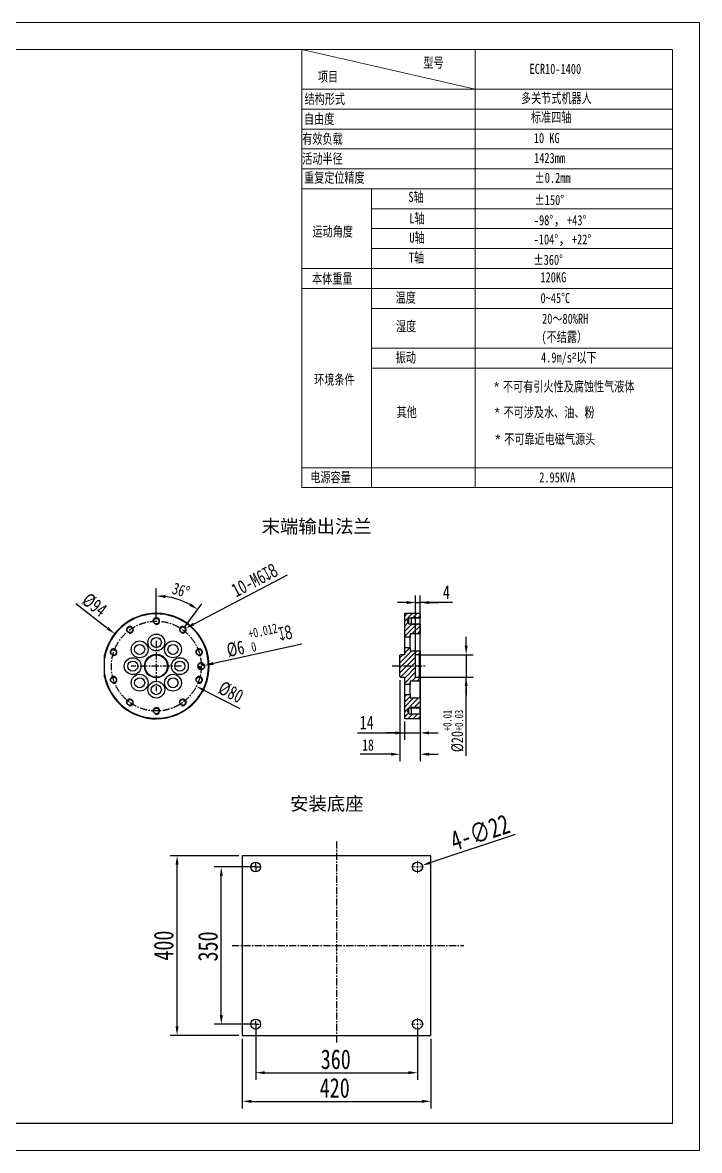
# Model space of a CAD drawing. Header units: millimetres. Extents: x 8 to 22425, y -1213 to 4973.
# Drawn here: x 19412 to 22425, y -51 to 4973 of the extents above; entities that cross this region are included whole.
import ezdxf

# ---------------------------------------------------------------- set-up
doc = ezdxf.new("R2010")
doc.units = ezdxf.units.MM
doc.header["$PDSIZE"] = -1
for name, pattern in [('CENTER', [50.8, 31.75, -6.35, 6.35, -6.35]), ('CENTERX2', [20.32, 12.7, -2.54, 2.54, -2.54]), ('HIDDEN', [9.525, 6.35, -3.175])]:
    doc.linetypes.add(name, pattern=pattern)
for name, color, linetype, lineweight in [('DIM', 4, 'Continuous', 0), ('标注', 7, 'Continuous', 35), ('标注层', 161, 'Continuous', 25), ('粗实线层', 7, 'Continuous', 25)]:
    doc.layers.add(name, color=color, linetype=linetype, lineweight=lineweight)
doc.layers.add('中心线层', color=1, linetype='CENTERX2')
doc.styles.get("Standard").update_dxf_attribs({"font": 'hyswlongfangsong.ttf'})
doc.dimstyles.new('ISO-25', dxfattribs={"dimscale": 25, "dimtxt": 3.5, "dimasz": 1.6, "dimexe": 1.25, "dimexo": 0.625, "dimtad": 1, "dimdec": 0, "dimzin": 9, "dimdsep": 46, "dimtxsty": 'Standard', "dimcen": 2.5, "dimadec": 0, "dimazin": 2, "dimtfac": 1, "dimtdec": 0, "dimtofl": 0, "dimtmove": 0, "dimatfit": 3, "dimfxl": 1, "dimarcsym": 0})
pattern_1 = [(45, (-1704.657, 2186.65), (-11.22532, 11.22532), [])]

# ---------------------------------------------------------------- blocks, each defined once
blk = doc.blocks.new('SW_DOWELSYMBOL_0')
at = {"linetype": 'Continuous', "lineweight": 35}
h = blk.add_hatch(color=0, dxfattribs=at)
edge = h.paths.add_edge_path(flags=0)
edge.add_arc((0, 0), 3, 180, 270)
edge.add_line((0, -3), (0, 0))
edge.add_line((0, 0), (-3, 0))
h = blk.add_hatch(color=0, dxfattribs=at)
edge = h.paths.add_edge_path(flags=0)
edge.add_arc((0, 0), 3, 0, 90)
edge.add_line((0, 3), (0, 0))
edge.add_line((0, 0), (3, 0))
at = {"layer": '标注', "color": 0}
blk.add_circle((0, 0), 3, dxfattribs=at)
blk = doc.blocks.new('*D128')
at = {"color": 0, "lineweight": -2, "transparency": 16777216}
for p, q in [((21181.9, 2041.5), (21181.9, 1777.6)), ((21111.9, 1859), (21111.9, 1777.6)), ((20903.9, 1808.9), (21111.9, 1808.9)), ((21071.9, 1808.9), (21031.9, 1808.9)), ((21111.9, 1808.9), (21181.9, 1808.9)), ((21221.9, 1808.9), (21261.9, 1808.9))]:
    blk.add_line(p, q, dxfattribs=at)
at = {"color": 0, "transparency": 16777216}
for points in [[(21071.9, 1815.5), (21071.9, 1802.2), (21111.9, 1808.9)], [(21221.9, 1815.5), (21221.9, 1802.2), (21181.9, 1808.9)]]:
    blk.add_solid(points, dxfattribs=at)
at = {"layer": 'Defpoints', "color": 0, "transparency": 16777216}
for p in [(21181.9, 2057.1), (21111.9, 1874.6), (21181.9, 1808.9)]:
    blk.add_point(p, dxfattribs=at)
at = {"color": 0, "transparency": 16777216, "insert": (20944.4, 1855.1), "char_height": 87.5, "attachment_point": 5}
blk.add_mtext('{\\H0.7x;14}', dxfattribs=at)
blk = doc.blocks.new('*D129')
at = {"color": 0, "lineweight": -2, "transparency": 16777216}
for p, q in [((21386.9, 2197.1), (21386.9, 2237.1)), ((21186.3, 2157.1), (21418.1, 2157.1)), ((21386.9, 2157.1), (21386.9, 2057.1)), ((21186.3, 2057.1), (21418.1, 2057.1)), ((21386.9, 1706.4), (21386.9, 2057.1)), ((21386.9, 2017.1), (21386.9, 1977.1))]:
    blk.add_line(p, q, dxfattribs=at)
at = {"color": 0, "transparency": 16777216}
for points in [[(21380.2, 2197.1), (21393.5, 2197.1), (21386.9, 2157.1)], [(21380.2, 2017.1), (21393.5, 2017.1), (21386.9, 2057.1)]]:
    blk.add_solid(points, dxfattribs=at)
at = {"layer": 'Defpoints', "color": 0, "transparency": 16777216}
for p in [(21170.7, 2157.1), (21170.7, 2057.1), (21386.9, 2057.1)]:
    blk.add_point(p, dxfattribs=at)
at = {"color": 0, "transparency": 16777216, "insert": (21330.2, 1817.4), "char_height": 87.5, "attachment_point": 5, "rotation": 90}
blk.add_mtext('{\\H0.604x;%%C20\\H0.7x;\\S+0.01^ +0.03;}', dxfattribs=at)
blk = doc.blocks.new('*D130')
at = {"color": 0, "lineweight": -2, "transparency": 16777216}
for p, q in [((21161.9, 2072.7), (21161.9, 2420.7)), ((21181.9, 2070.2), (21181.9, 2420.7)), ((21121.9, 2389.4), (21081.9, 2389.4)), ((21161.9, 2389.4), (21181.9, 2389.4)), ((21326.8, 2389.4), (21181.9, 2389.4)), ((21221.9, 2389.4), (21261.9, 2389.4))]:
    blk.add_line(p, q, dxfattribs=at)
at = {"color": 0, "transparency": 16777216}
for points in [[(21121.9, 2396.1), (21121.9, 2382.8), (21161.9, 2389.4)], [(21221.9, 2396.1), (21221.9, 2382.8), (21181.9, 2389.4)]]:
    blk.add_solid(points, dxfattribs=at)
at = {"layer": 'Defpoints', "color": 0, "transparency": 16777216}
for p in [(21181.9, 2389.4), (21161.9, 2057.1), (21181.9, 2054.6)]:
    blk.add_point(p, dxfattribs=at)
at = {"color": 0, "transparency": 16777216, "insert": (21298.8, 2435.7), "char_height": 87.5, "attachment_point": 5}
blk.add_mtext('{\\H0.7x;4}', dxfattribs=at)
blk = doc.blocks.new('*D131')
at = {"color": 0, "lineweight": -2, "transparency": 16777216}
blk.add_line((19649.6, 2385), (19790.6, 2275.4), dxfattribs=at)
at = {"color": 0, "transparency": 16777216}
blk.add_solid([(19794.7, 2280.6), (19786.5, 2270.1), (19822.2, 2250.8)], dxfattribs=at)
at = {"layer": 'Defpoints', "color": 0, "transparency": 16777216}
for p in [(19822.2, 2250.8), (20193.2, 1962.3)]:
    blk.add_point(p, dxfattribs=at)
at = {"color": 0, "transparency": 16777216, "insert": (19732.7, 2379), "char_height": 87.5, "attachment_point": 5, "rotation": 322.1283}
blk.add_mtext('{\\H0.7x;%%C94}', dxfattribs=at)
blk = doc.blocks.new('*D132')
at = {"color": 0, "lineweight": -2, "transparency": 16777216}
blk.add_line((20221.8, 1998.1), (20379.7, 1918.1), dxfattribs=at)
at = {"color": 0, "transparency": 16777216}
blk.add_solid([(20224.8, 2004), (20218.8, 1992.1), (20186.1, 2016.1)], dxfattribs=at)
at = {"layer": 'Defpoints', "color": 0, "transparency": 16777216}
for p in [(19829.3, 2196.9), (20186.1, 2016.1)]:
    blk.add_point(p, dxfattribs=at)
at = {"color": 0, "transparency": 16777216, "insert": (20339.5, 1990.3), "char_height": 87.5, "attachment_point": 5, "rotation": 333.1315}
blk.add_mtext('{\\H0.7x;%%C80}', dxfattribs=at)
blk = doc.blocks.new('*D133')
at = {"color": 0, "lineweight": -2, "transparency": 16777216}
for p, q in [((20007.7, 2322.2), (20007.7, 2450.2)), ((20134.4, 2281), (20209.7, 2384.5))]:
    blk.add_line(p, q, dxfattribs=at)
blk.add_arc((20007.7, 2106.5), 312.4, 61.3417, 82.6583, dxfattribs=at)
at = {"color": 0, "transparency": 16777216}
for points in [[(20047.2, 2409.7), (20048.1, 2423), (20007.7, 2418.9)], [(20161.1, 2386.3), (20154, 2375), (20191.3, 2359.3)]]:
    blk.add_solid(points, dxfattribs=at)
at = {"layer": 'Defpoints', "color": 0, "transparency": 16777216}
for p in [(20134.8, 2391.9), (20007.7, 2306.5), (20125.3, 2268.3), (20007.7, 2106.5), (20007.7, 2106.5)]:
    blk.add_point(p, dxfattribs=at)
at = {"color": 0, "transparency": 16777216, "insert": (20117.2, 2443.6), "char_height": 87.5, "attachment_point": 5, "rotation": 342}
blk.add_mtext('{\\H0.604x;36°}', dxfattribs=at)
blk = doc.blocks.new('*D134')
at = {"color": 0, "lineweight": -2, "transparency": 16777216}
blk.add_line((20655.6, 2203.8), (20261.5, 2118.2), dxfattribs=at)
at = {"color": 0, "transparency": 16777216}
blk.add_solid([(20260, 2124.7), (20262.9, 2111.7), (20222.4, 2109.7)], dxfattribs=at)
at = {"layer": 'Defpoints', "color": 0, "transparency": 16777216}
for p in [(20193, 2103.4), (20222.4, 2109.7)]:
    blk.add_point(p, dxfattribs=at)
at = {"color": 0, "transparency": 16777216, "insert": (20464.6, 2227.1), "char_height": 87.5, "attachment_point": 5, "rotation": 12.2537}
blk.add_mtext('{\\H0.7x;%%C6 \\H0.7x;\\S+0.012^ 0;\\A1;\\fGDT|b0|i0|c0|p2;\\H1.42857x;\\W0.7;x8}', dxfattribs=at)
blk = doc.blocks.new('SW_CENTERMARKSYMBOL_0')
at = {"layer": '中心线层', "color": 0}
for p, q in [((-0.3, 0), (-9.45, 0)), ((0, 0), (-0.15, 0)), ((0, 0.3), (0, 9.45)), ((0, 0), (0, 0.15)), ((0, 0), (0, -0.15)), ((0, 0), (0.15, 0)), ((0.3, 0), (9.45, 0)), ((0, -0.3), (0, -9.45))]:
    blk.add_line(p, q, dxfattribs=at)
blk = doc.blocks.new('SW_CENTERMARKSYMBOL_1')
at = {"layer": '中心线层', "color": 0}
for p, q in [((-0.3, 0), (-7.65, 0)), ((0, 0), (-0.15, 0)), ((0, 0.3), (0, 7.65)), ((0, 0), (0, 0.15)), ((0, 0), (0, -0.15)), ((0, 0), (0.15, 0)), ((0.3, 0), (7.65, 0)), ((0, -0.3), (0, -7.65))]:
    blk.add_line(p, q, dxfattribs=at)
blk = doc.blocks.new('SW_CENTERMARKSYMBOL_2')
at = {"color": 0, "linetype": 'Continuous', "lineweight": 0}
for p, q in [((-5, 0), (-13.5, 0)), ((0, 0), (-2.5, 0)), ((0, 5), (0, 13.5)), ((0, 0), (0, 2.5)), ((0, 0), (0, -2.5)), ((0, 0), (2.5, 0)), ((5, 0), (13.5, 0)), ((0, -5), (0, -13.5))]:
    blk.add_line(p, q, dxfattribs=at)
blk = doc.blocks.new('SW_CENTERMARKSYMBOL_3')
at = {"color": 0, "linetype": 'Continuous', "lineweight": 0}
for p, q in [((-5, 0), (-13.5, 0)), ((0, 0), (-2.5, 0)), ((0, 5), (0, 13.5)), ((0, 0), (0, 2.5)), ((0, 0), (0, -2.5)), ((0, 0), (2.5, 0)), ((5, 0), (13.5, 0)), ((0, -5), (0, -13.5))]:
    blk.add_line(p, q, dxfattribs=at)
blk = doc.blocks.new('*D135')
at = {"color": 0, "lineweight": -2, "transparency": 16777216}
for p, q in [((20374.5, 1261.8), (20068.8, 1261.8)), ((20100.1, 501.8), (20100.1, 1221.8)), ((20374.5, 461.8), (20068.8, 461.8))]:
    blk.add_line(p, q, dxfattribs=at)
at = {"color": 0, "transparency": 16777216}
for points in [[(20093.4, 1221.8), (20106.7, 1221.8), (20100.1, 1261.8)], [(20093.4, 501.8), (20106.7, 501.8), (20100.1, 461.8)]]:
    blk.add_solid(points, dxfattribs=at)
at = {"layer": 'Defpoints', "color": 0, "transparency": 16777216}
for p in [(20100.1, 1261.8), (20390.1, 1261.8), (20390.1, 461.8)]:
    blk.add_point(p, dxfattribs=at)
at = {"color": 0, "transparency": 16777216, "insert": (20040.7, 861.6), "char_height": 87.5, "attachment_point": 5, "rotation": 90}
blk.add_mtext('400', dxfattribs=at)
blk = doc.blocks.new('*D136')
at = {"color": 0, "lineweight": -2, "transparency": 16777216}
for p, q in [((20390.1, 446.2), (20390.1, 136.7)), ((21230.1, 446.2), (21230.1, 136.7)), ((20430.1, 168), (21190.1, 168))]:
    blk.add_line(p, q, dxfattribs=at)
at = {"color": 0, "transparency": 16777216}
for points in [[(20430.1, 174.6), (20430.1, 161.3), (20390.1, 168)], [(21190.1, 174.6), (21190.1, 161.3), (21230.1, 168)]]:
    blk.add_solid(points, dxfattribs=at)
at = {"layer": 'Defpoints', "color": 0, "transparency": 16777216}
for p in [(20390.1, 461.8), (21230.1, 461.8), (21230.1, 168)]:
    blk.add_point(p, dxfattribs=at)
at = {"color": 0, "transparency": 16777216, "insert": (20801.8, 227.3), "char_height": 87.5, "attachment_point": 5}
blk.add_mtext('420', dxfattribs=at)
blk = doc.blocks.new('*D137')
at = {"color": 0, "lineweight": -2, "transparency": 16777216}
for p, q in [((20434.5, 1211.8), (20265.7, 1211.8)), ((20296.9, 551.8), (20296.9, 1171.8)), ((20434.8, 511.8), (20265.7, 511.8))]:
    blk.add_line(p, q, dxfattribs=at)
at = {"color": 0, "transparency": 16777216}
for points in [[(20290.3, 1171.8), (20303.6, 1171.8), (20296.9, 1211.8)], [(20290.3, 551.8), (20303.6, 551.8), (20296.9, 511.8)]]:
    blk.add_solid(points, dxfattribs=at)
at = {"layer": 'Defpoints', "color": 0, "transparency": 16777216}
for p in [(20296.9, 1211.8), (20450.1, 1211.8), (20450.4, 511.8)]:
    blk.add_point(p, dxfattribs=at)
at = {"color": 0, "transparency": 16777216, "insert": (20237.6, 857.9), "char_height": 87.5, "attachment_point": 5, "rotation": 90}
blk.add_mtext('350', dxfattribs=at)
blk = doc.blocks.new('*D138')
at = {"color": 0, "lineweight": -2, "transparency": 16777216}
for p, q in [((20450.1, 495.6), (20450.1, 264.3)), ((21170.1, 496.2), (21170.1, 264.3)), ((20490.1, 295.6), (21130.1, 295.6))]:
    blk.add_line(p, q, dxfattribs=at)
at = {"color": 0, "transparency": 16777216}
for points in [[(20490.1, 302.2), (20490.1, 288.9), (20450.1, 295.6)], [(21130.1, 302.2), (21130.1, 288.9), (21170.1, 295.6)]]:
    blk.add_solid(points, dxfattribs=at)
at = {"layer": 'Defpoints', "color": 0, "transparency": 16777216}
for p in [(20450.1, 511.2), (21170.1, 511.8), (21170.1, 295.6)]:
    blk.add_point(p, dxfattribs=at)
at = {"color": 0, "transparency": 16777216, "insert": (20806.4, 354.9), "char_height": 87.5, "attachment_point": 5}
blk.add_mtext('360', dxfattribs=at)
blk = doc.blocks.new('*D139')
at = {"color": 0, "lineweight": -2, "transparency": 16777216}
blk.add_line((21605.6, 1355.8), (21229, 1231.3), dxfattribs=at)
at = {"color": 0, "transparency": 16777216}
blk.add_solid([(21226.9, 1237.6), (21231.1, 1225), (21191, 1218.7)], dxfattribs=at)
at = {"layer": 'Defpoints', "color": 0, "transparency": 16777216}
for p in [(21191, 1218.7), (21149.2, 1204.9)]:
    blk.add_point(p, dxfattribs=at)
at = {"color": 0, "transparency": 16777216, "insert": (21448.3, 1366.4), "char_height": 87.5, "attachment_point": 5, "rotation": 18.2976}
blk.add_mtext('4-∅22', dxfattribs=at)
blk = doc.blocks.new('*D140')
at = {"color": 0, "lineweight": -2, "transparency": 16777216}
for p, q in [((21091.9, 2044), (21091.9, 1682.8)), ((21181.9, 2039), (21181.9, 1682.8)), ((21051.9, 1714), (20914.8, 1714)), ((21221.9, 1714), (21261.9, 1714))]:
    blk.add_line(p, q, dxfattribs=at)
at = {"color": 0, "transparency": 16777216}
for points in [[(21051.9, 1720.7), (21051.9, 1707.3), (21091.9, 1714)], [(21221.9, 1720.7), (21221.9, 1707.3), (21181.9, 1714)]]:
    blk.add_solid(points, dxfattribs=at)
at = {"layer": 'Defpoints', "color": 0, "transparency": 16777216}
for p in [(21091.9, 2059.6), (21181.9, 2054.6), (21181.9, 1714)]:
    blk.add_point(p, dxfattribs=at)
at = {"color": 0, "transparency": 16777216, "insert": (20950, 1754.6), "char_height": 87.5, "attachment_point": 5}
blk.add_mtext('{\\H0.57143x;18}', dxfattribs=at)

msp = doc.modelspace()

# ---------------------------------------------------------------- hatches: boundary and pattern name
at = {"lineweight": 5, "true_color": 0x67adff}
h = msp.add_hatch(dxfattribs=at)
h.set_pattern_fill('ANSI31', color=161, scale=5, style=0)
h.set_pattern_definition(pattern_1)
h.paths.add_polyline_path([(21136.9, 2249.6), (21181.9, 2249.6), (21181.9, 2294.6), (21131.9, 2294.6), (21124.4, 2307.1), (21131.9, 2319.6), (21181.9, 2319.6), (21181.9, 2339.6), (21179.4, 2342.1), (21114.4, 2342.1), (21111.9, 2339.6), (21111.9, 2234.6), (21136.9, 2234.6)], flags=0)
h = msp.add_hatch(dxfattribs=at)
h.set_pattern_fill('ANSI31', color=161, scale=5, style=0)
h.set_pattern_definition([(45, (20149.625, 1493.229), (-11.22532, 11.22532), [])])
h.paths.add_polyline_path([(21111.9, 2189.6), (21111.9, 2157.1), (21094.4, 2157.1), (21091.9, 2154.6), (21091.9, 2059.6), (21094.4, 2057.1), (21111.9, 2057.1), (21111.9, 2024.6), (21136.9, 2024.6), (21136.9, 2039.6), (21181.9, 2039.6), (21181.9, 2054.6), (21179.4, 2057.1), (21161.9, 2057.1), (21161.9, 2157.1), (21179.4, 2157.1), (21181.9, 2159.6), (21181.9, 2174.6), (21136.9, 2174.6), (21136.9, 2189.6)], flags=0)
h = msp.add_hatch(dxfattribs=at)
h.set_pattern_fill('ANSI31', color=161, scale=5, style=0)
h.set_pattern_definition(pattern_1)
h.paths.add_polyline_path([(21136.9, 1964.6), (21136.9, 1979.6), (21111.9, 1979.6), (21111.9, 1874.6), (21114.4, 1872.1), (21179.4, 1872.1), (21181.9, 1874.6), (21181.9, 1894.6), (21131.9, 1894.6), (21124.4, 1907.1), (21131.9, 1919.6), (21181.9, 1919.6), (21181.9, 1964.6)], flags=0)

# ---------------------------------------------------------------- linework, layer by layer
at = {"color": 0, "linetype": 'Continuous', "lineweight": 0}
for p, q in [((22425.2, 4972.7), (15320.6, 4972.7)), ((22425.2, -50.7), (22425.2, 4972.7))]:
    msp.add_line(p, q, dxfattribs=at)
at = {"color": 0, "linetype": 'Continuous', "lineweight": 15}
for p, q in [((22305.6, 4853.1), (15440.3, 4853.1)), ((22305.6, 68.9), (22305.6, 4853.1))]:
    msp.add_line(p, q, dxfattribs=at)
for p, q in [((20589.4, 2511.3), (20174, 2293.8)), ((22305.6, 68.9), (15440.3, 68.9))]:
    msp.add_line(p, q)
at = {"color": 7, "linetype": 'HIDDEN', "lineweight": 18}
msp.add_line((20007.7, 2453.7), (20007.7, 2422), dxfattribs=at)
at = {"color": 161, "lineweight": 30, "true_color": 0x67adff}
for p, q in [((21114.4, 2342.1), (21111.9, 2339.6)), ((21111.9, 2339.6), (21111.9, 2234.6)), ((21114.4, 2342.1), (21179.4, 2342.1)), ((21131.9, 2319.6), (21124.4, 2307.1)), ((21181.9, 2319.6), (21131.9, 2319.6)), ((21131.9, 2294.6), (21131.9, 2319.6)), ((21181.9, 2322.1), (21141.9, 2322.1)), ((21141.9, 2322.1), (21141.9, 2292.1)), ((21181.9, 2339.6), (21179.4, 2342.1)), ((21181.9, 2339.6), (21181.9, 2319.6)), ((21181.9, 2294.6), (21181.9, 2319.6)), ((21124.4, 2307.1), (21131.9, 2294.6)), ((21131.9, 2294.6), (21181.9, 2294.6)), ((21181.9, 2292.1), (21141.9, 2292.1)), ((21181.9, 2294.6), (21181.9, 2249.6)), ((21136.9, 2234.6), (21111.9, 2234.6)), ((21111.9, 2234.6), (21111.9, 2189.6)), ((21136.9, 2249.6), (21136.9, 2234.6)), ((21181.9, 2249.6), (21136.9, 2249.6)), ((21136.9, 2189.6), (21136.9, 2234.6)), ((21181.9, 2174.6), (21181.9, 2249.6)), ((21111.9, 2189.6), (21136.9, 2189.6)), ((21111.9, 2189.6), (21111.9, 2157.1)), ((21136.9, 2189.6), (21136.9, 2174.6)), ((21136.9, 2174.6), (21181.9, 2174.6)), ((21181.9, 2174.6), (21181.9, 2159.6)), ((19777.7, 2072.5), (19777.7, 2140.5)), ((21094.4, 2157.1), (21091.9, 2154.6)), ((21091.9, 2059.6), (21091.9, 2154.6)), ((21111.9, 2157.1), (21094.4, 2157.1)), ((21179.4, 2157.1), (21161.9, 2157.1)), ((21161.9, 2057.1), (21161.9, 2157.1)), ((21179.4, 2157.1), (21181.9, 2159.6)), ((21179.4, 2057.1), (21179.4, 2157.1)), ((21181.9, 2159.6), (21181.9, 2054.6)), ((21091.9, 2059.6), (21094.4, 2057.1)), ((21094.4, 2057.1), (21111.9, 2057.1)), ((21111.9, 2057.1), (21111.9, 2024.6)), ((21136.9, 2024.6), (21111.9, 2024.6)), ((21111.9, 2024.6), (21111.9, 1979.6)), ((21181.9, 2039.6), (21136.9, 2039.6)), ((21136.9, 2039.6), (21136.9, 2024.6)), ((21136.9, 1979.6), (21136.9, 2024.6)), ((21161.9, 2057.1), (21179.4, 2057.1)), ((21181.9, 2054.6), (21179.4, 2057.1)), ((21181.9, 2054.6), (21181.9, 2039.6)), ((21181.9, 1964.6), (21181.9, 2039.6)), ((21111.9, 1979.6), (21111.9, 1874.6)), ((21111.9, 1979.6), (21136.9, 1979.6)), ((21136.9, 1979.6), (21136.9, 1964.6)), ((21136.9, 1964.6), (21181.9, 1964.6)), ((21181.9, 1964.6), (21181.9, 1919.6)), ((21131.9, 1919.6), (21124.4, 1907.1)), ((21181.9, 1919.6), (21131.9, 1919.6)), ((21131.9, 1894.6), (21131.9, 1919.6)), ((21181.9, 1922.1), (21141.9, 1922.1)), ((21141.9, 1922.1), (21141.9, 1892.1)), ((21181.9, 1894.6), (21181.9, 1919.6)), ((21111.9, 1874.6), (21114.4, 1872.1)), ((21179.4, 1872.1), (21114.4, 1872.1)), ((21124.4, 1907.1), (21131.9, 1894.6)), ((21131.9, 1894.6), (21181.9, 1894.6)), ((21181.9, 1892.1), (21141.9, 1892.1)), ((21179.4, 1872.1), (21181.9, 1874.6)), ((21181.9, 1894.6), (21181.9, 1874.6)), ((20390.1, 1261.8), (20390.1, 461.8)), ((21230.1, 1261.8), (20390.1, 1261.8)), ((21230.1, 461.8), (21230.1, 1261.8)), ((20390.1, 461.8), (21230.1, 461.8))]:
    msp.add_line(p, q, dxfattribs=at)
at = {"color": 1, "linetype": 'CENTER'}
for p, q in [((20007.7, 2218.7), (20007.7, 1994.4)), ((20119.9, 2106.5), (19895.6, 2106.5)), ((21057.8, 2107.6), (21207.2, 2107.8)), ((20810.1, 1325.7), (20810.1, 428.3)), ((20345.1, 861.8), (21376.2, 861.8))]:
    msp.add_line(p, q, dxfattribs=at)
at = {"color": 7, "linetype": 'Continuous', "lineweight": 15}
msp.add_line((15440.3, 68.9), (22305.6, 68.9), dxfattribs=at)
at = {"color": 7, "linetype": 'Continuous', "lineweight": 0}
msp.add_line((15320.6, -50.7), (22425.2, -50.7), dxfattribs=at)
at = {"color": 161, "lineweight": 30, "true_color": 0x67adff}
for centre, radius in [((20007.7, 2306.5), 12.5), ((19890.2, 2268.3), 12.5), ((20125.3, 2268.3), 12.5), ((19933.5, 2180.8), 37.5), ((20007.7, 2211.5), 37.5), ((20007.7, 2211.5), 22.5), ((20082, 2180.8), 37.5), ((19817.5, 2168.3), 12.5), ((19933.5, 2180.8), 22.5), ((20082, 2180.8), 22.5), ((19902.7, 2106.5), 37.5), ((19902.7, 2106.5), 22.5), ((20007.7, 2106.5), 52.5), ((20007.7, 2106.5), 50), ((20112.7, 2106.5), 37.5), ((20112.7, 2106.5), 22.5), ((19933.5, 2032.3), 37.5), ((20082, 2032.3), 37.5), ((19817.5, 2044.7), 12.5), ((19933.5, 2032.3), 22.5), ((20007.7, 2001.5), 37.5), ((20007.7, 2001.5), 22.5), ((20082, 2032.3), 22.5), ((20197.9, 2044.7), 12.5), ((19890.2, 1944.7), 12.5), ((20007.7, 1906.5), 12.5), ((20125.3, 1944.7), 12.5), ((20450.1, 1211.8), 22), ((21170.1, 1211.8), 22), ((20450.1, 511.8), 22), ((21170.1, 511.8), 22)]:
    msp.add_circle(centre, radius, dxfattribs=at)
at = {"color": 1, "linetype": 'CENTER'}
msp.add_circle((20007.7, 2106.5), 200, dxfattribs=at)
at = {"color": 161, "linetype": 'Continuous', "lineweight": 25, "true_color": 0x67adff}
msp.add_circle((20197.9, 2168.3), 12.5, dxfattribs=at)
at = {"color": 161, "lineweight": 30, "true_color": 0x67adff}
for centre, radius, start, end in [((20007.7, 2106.5), 235, 191.8403, 168.1597), ((20007.7, 2106.5), 232.5, 188.4098, 171.5902), ((20007.7, 2306.5), 15, 255, 195), ((19890.2, 2268.3), 15, 255, 195), ((20125.3, 2268.3), 15, 255, 195), ((19817.5, 2168.3), 15, 255, 195), ((20197.9, 2168.3), 15, 255, 195), ((19817.5, 2044.7), 15, 255, 195), ((20197.9, 2044.7), 15, 255, 195), ((19890.2, 1944.7), 15, 255, 195), ((20125.3, 1944.7), 15, 255, 195), ((20007.7, 1906.5), 15, 255, 195)]:
    msp.add_arc(centre, radius, start, end, dxfattribs=at)
for points in [[(19777.7, 2140.5), (19777.7, 2145.3), (19777.7, 2150), (19777.7, 2154.8)], [(19777.7, 2058.3), (19777.7, 2063), (19777.7, 2067.8), (19777.7, 2072.5)]]:
    msp.add_open_spline(points, degree=3, dxfattribs=at)
msp.add_solid([(20170.9, 2299.8), (20177.1, 2287.9), (20138.6, 2275.3)])
at = {"layer": 'DIM', "color": 0, "linetype": 'Continuous', "lineweight": 0}
for p, q in [((20655.2, 4853.1), (21426.3, 4675.7)), ((20655.2, 4853.1), (22305.6, 4853.1)), ((20655.2, 4853.1), (20655.2, 2901.5)), ((21426.3, 4853.1), (21426.3, 2901.5)), ((22305.6, 4853.1), (22305.6, 1923.4))]:
    msp.add_line(p, q, dxfattribs=at)
at = {"layer": '标注层', "color": 0, "linetype": 'Continuous', "lineweight": 15}
for p, q in [((20655.2, 4675.7), (22305.6, 4675.7)), ((20655.2, 4587.1), (22305.6, 4587.1)), ((20655.2, 4498.4), (22305.6, 4498.4)), ((20655.2, 4409.7), (22305.6, 4409.7)), ((20655.2, 4321), (22305.6, 4321)), ((20655.2, 4232.4), (22305.6, 4232.4)), ((20655.2, 4232.4), (22305.6, 4232.4)), ((20965.6, 4232.4), (20965.6, 2902.3)), ((20965.6, 4143.7), (22305.6, 4143.7)), ((20965.6, 4055), (22305.6, 4055)), ((20965.6, 4055), (22305.6, 4055)), ((20965.6, 3966.4), (22305.6, 3966.4)), ((20965.6, 3966.4), (22305.6, 3966.4)), ((20655.2, 3877.7), (22305.6, 3877.7)), ((20655.2, 3788.2), (22305.6, 3788.2)), ((20655.2, 3788.2), (22305.6, 3788.2)), ((20965.6, 3788.2), (20965.6, 2990.1)), ((20965.6, 3699.5), (22305.6, 3699.5)), ((20965.6, 3522.2), (22305.6, 3522.2)), ((20965.6, 3433.5), (22305.6, 3433.5)), ((20655.2, 2990.1), (22305.6, 2990.1)), ((20655.2, 2901.5), (22305.6, 2901.5))]:
    msp.add_line(p, q, dxfattribs=at)
at = {"layer": '粗实线层', "linetype": 'Continuous'}
msp.add_circle((20207.7, 2106.5), 15, dxfattribs=at)

# ---------------------------------------------------------------- block references
at = {"color": 161, "linetype": 'Continuous', "lineweight": 25, "true_color": 0x67adff, "xscale": 5, "yscale": 5, "zscale": 5}
msp.add_blockref('SW_DOWELSYMBOL_0', (20207.7, 2106.5), dxfattribs=at)
at = {"color": 1, "linetype": 'CENTER', "xscale": 2, "yscale": 2, "zscale": 2}
for name, p in [('SW_CENTERMARKSYMBOL_0', (20450.1, 1211.8)), ('SW_CENTERMARKSYMBOL_3', (21170.1, 1211.8)), ('SW_CENTERMARKSYMBOL_1', (20450.1, 511.8)), ('SW_CENTERMARKSYMBOL_2', (21170.1, 511.8))]:
    msp.add_blockref(name, p, dxfattribs=at)

# ---------------------------------------------------------------- texts
at = {"char_height": 60, "attachment_point": 1}
for s, width, insert in [('{\\fSimSun|b0|i0|c134|p2;末端输出法兰}', 605.79, (20476.1, 2758.9)), ('{\\fSimSun|b0|i0|c134|p2;安装底座}', 489.267, (20603.2, 1523.7))]:
    msp.add_mtext_dynamic_manual_height_columns(s, width=width, gutter_width=17.5, heights=[0], dxfattribs=dict(at, insert=insert))
at = {"insert": (20444.8, 2488.6), "char_height": 87.5, "attachment_point": 5, "rotation": 27.6309}
msp.add_mtext('{\\H0.7x;10-M6\\A1;\\fGDT|b0|i0|c0|p2;\\W0.7;x8}', dxfattribs=at)
at = {"layer": '标注层', "color": 0, "linetype": 'Continuous', "lineweight": 15, "char_height": 45, "attachment_point": 1}
for s, insert, width in [('型号', (21196.2, 4816.6), 444.565), ('ECR10-1400', (21669.1, 4789), 444.565), ('项目', (20726.9, 4754.5), 444.565), ('结构形式', (20667.5, 4655.1), 444.565), ('多关节式机器人', (21630.8, 4659), 444.565), ('自由度', (20665.1, 4566.4), 444.565), ('标准四轴', (21675.2, 4573.8), 444.565), ('有效负载', (20657.2, 4477.7), 444.565), ('10 KG', (21688.1, 4480.8), 444.565), ('活动半径', (20657.2, 4389.1), 444.565), ('1423mm', (21689.1, 4392), 444.565), ('重复定位精度', (20665.1, 4304.6), 444.565), ('%%P0.2mm', (21690.7, 4303.8), 444.565), ('S轴', (21129.7, 4218.8), 444.565), ('%%P150%%D', (21690.9, 4205), 444.565), ('L轴', (21134.1, 4123.7), 444.565), ('运动角度', (20702.8, 4064.8), 444.565), ('-98°{\\fSimSun|b0|i0|c134|p2;，}+43°', (21688.4, 4114.9), 444.565), ('U轴', (21134.1, 4037.6), 444.565), ('-104°{\\fSimSun|b0|i0|c134|p2;，}+22°', (21687.4, 4029.4), 444.565), ('T轴', (21131.7, 3948.4), 444.565), ('%%P360%%D', (21685.9, 3938.6), 444.565), ('本体重量', (20700.9, 3855.2), 444.565), ('120KG', (21717.6, 3860.9), 444.565), ('温度', (21072.7, 3770.3), 444.565), ('0~45%%DC', (21717.8, 3768.4), 444.565), ('20～80%RH', (21724.8, 3676.1), 444.565), ('湿度', (21074.6, 3642.8), 444.565), ('(不结露）', (21722.1, 3595.7), 444.565), ('振动', (21073.5, 3503.8), 444.565), ('4.9m/s{\\farial|b0|i0|c0|p2;\\H0.9583x;²\\fHYSWLongFangSong|b0|i0|c134|p2;\\H1.044x;以下}', (21720.1, 3503.7), 444.565), ('环境条件', (20710.6, 3405.2), 444.565), ('{\\farial|b0|i0|c134|p2;\\H0.9583x;* \\fHYSWLongFangSong|b0|i0|c134|p2;\\H1.044x;不可有引火性及腐蚀性气液体}', (21510.5, 3374.4), 680.829), ('其他', (21077.5, 3260.6), 444.565), ('{\\farial|b0|i0|c134|p2;\\H0.9583x;* \\fHYSWLongFangSong|b0|i0|c134|p2;\\H1.044x;不可涉及水、油、粉}', (21513.2, 3259.5), 673.341), ('{\\farial|b0|i0|c134|p2;\\H0.9583x;* \\fHYSWLongFangSong|b0|i0|c134|p2;\\H1.044x;不可靠近电磁气源头}', (21515.9, 3140.2), 834.95), ('电源容量', (20693.2, 2970.2), 444.565), ('2.95KVA', (21712.1, 2969.5), 444.565)]:
    msp.add_mtext(s, dxfattribs=dict(at, insert=insert, width=width))

# ---------------------------------------------------------------- dimensions: what is measured, and where the dimension line sits
dim = msp.add_angular_dim_2l(base=(20134.8, 2391.9), line1=((20007.7, 2106.5), (20007.7, 2306.5)), line2=((20125.3, 2268.3), (20007.7, 2106.5)), text='{\\H0.604x;<>}', dimstyle='ISO-25')
dim.commit()
dim.dimension.update_dxf_attribs({"geometry": '*D133', "text_midpoint": (20117.2, 2443.6)})
for p1, p2, text, picture, middle in [((20193.2, 1962.3), (19822.2, 2250.8), '{\\H0.7x;%%C94}', '*D131', (19732.7, 2379)), ((20193, 2103.4), (20222.4, 2109.7), '{\\H0.7x;%%C6 \\H0.7x;\\S+0.012^ 0;\\A1;\\fGDT|b0|i0|c0|p2;\\H1.42857x;\\W0.7;x8}', '*D134', (20464.6, 2227.1))]:
    dim = msp.add_diameter_dim_2p(p1=p1, p2=p2, text=text, dimstyle='ISO-25', override={"dimcen": 0})
    dim.commit()
    dim.dimension.update_dxf_attribs({"geometry": picture, "text_midpoint": middle})
for base, p1, p2, text, picture, middle in [((21181.9, 2389.4), (21161.9, 2057.1), (21181.9, 2054.6), '{\\H0.7x;4}', '*D130', (21298.8, 2389.4)), ((21181.9, 1808.9), (21111.9, 1874.6), (21181.9, 2057.1), '{\\H0.7x;14}', '*D128', (20944.4, 1766.3))]:
    dim = msp.add_linear_dim(base=base, p1=p1, p2=p2, text=text, dimstyle='ISO-25', override={"dimtmove": 1})
    dim.commit()
    dim.dimension.update_dxf_attribs({"geometry": picture, "text_midpoint": middle, "dimtype": 160})
dim = msp.add_linear_dim(base=(21386.9, 2057.1), p1=(21170.7, 2157.1), p2=(21170.7, 2057.1), angle=90, text='{\\H0.604x;%%C20\\H0.7x;\\S+0.01^ +0.03;}', dimstyle='ISO-25', override={"dimtmove": 1})
dim.commit()
dim.dimension.update_dxf_attribs({"geometry": '*D129', "text_midpoint": (21426.6, 1817.4), "dimtype": 160})
for p1, p2, text, override, picture, middle in [((19829.3, 2196.9), (20186.1, 2016.1), '{\\H0.7x;%%C80}', {"dimcen": 0, "dimatfit": 0}, '*D132', (20318.6, 1949)), ((21149.2, 1204.9), (21191, 1218.7), '4-<>', {"dimlfac": 0.5, "dimcen": 0}, '*D139', (21466.9, 1310))]:
    dim = msp.add_diameter_dim_2p(p1=p1, p2=p2, text=text, dimstyle='ISO-25', override=override)
    dim.commit()
    dim.dimension.update_dxf_attribs({"geometry": picture, "text_midpoint": middle, "dimtype": 163})
dim = msp.add_linear_dim(base=(21181.9, 1714), p1=(21091.9, 2059.6), p2=(21181.9, 2054.6), text='{\\H0.57143x;18}', dimstyle='ISO-25')
dim.commit()
dim.dimension.update_dxf_attribs({"geometry": '*D140', "text_midpoint": (20950, 1714), "dimtype": 160})
for base, p1, p2, picture, middle in [((20100.1, 1261.8), (20390.1, 461.8), (20390.1, 1261.8), '*D135', (20100.1, 861.6)), ((20296.9, 1211.8), (20450.4, 511.8), (20450.1, 1211.8), '*D137', (20296.9, 857.9))]:
    dim = msp.add_linear_dim(base=base, p1=p1, p2=p2, angle=90, dimstyle='ISO-25', override={"dimlfac": 0.5, "dimcen": 0})
    dim.commit()
    dim.dimension.update_dxf_attribs({"geometry": picture, "text_midpoint": middle, "dimtype": 160})
for base, p1, p2, picture, middle in [((21170.1, 295.6), (20450.1, 511.2), (21170.1, 511.8), '*D138', (20806.4, 295.6)), ((21230.1, 168), (20390.1, 461.8), (21230.1, 461.8), '*D136', (20801.8, 168))]:
    dim = msp.add_linear_dim(base=base, p1=p1, p2=p2, dimstyle='ISO-25', override={"dimlfac": 0.5, "dimcen": 0})
    dim.commit()
    dim.dimension.update_dxf_attribs({"geometry": picture, "text_midpoint": middle, "dimtype": 160})

doc.saveas('drawing.dxf')
